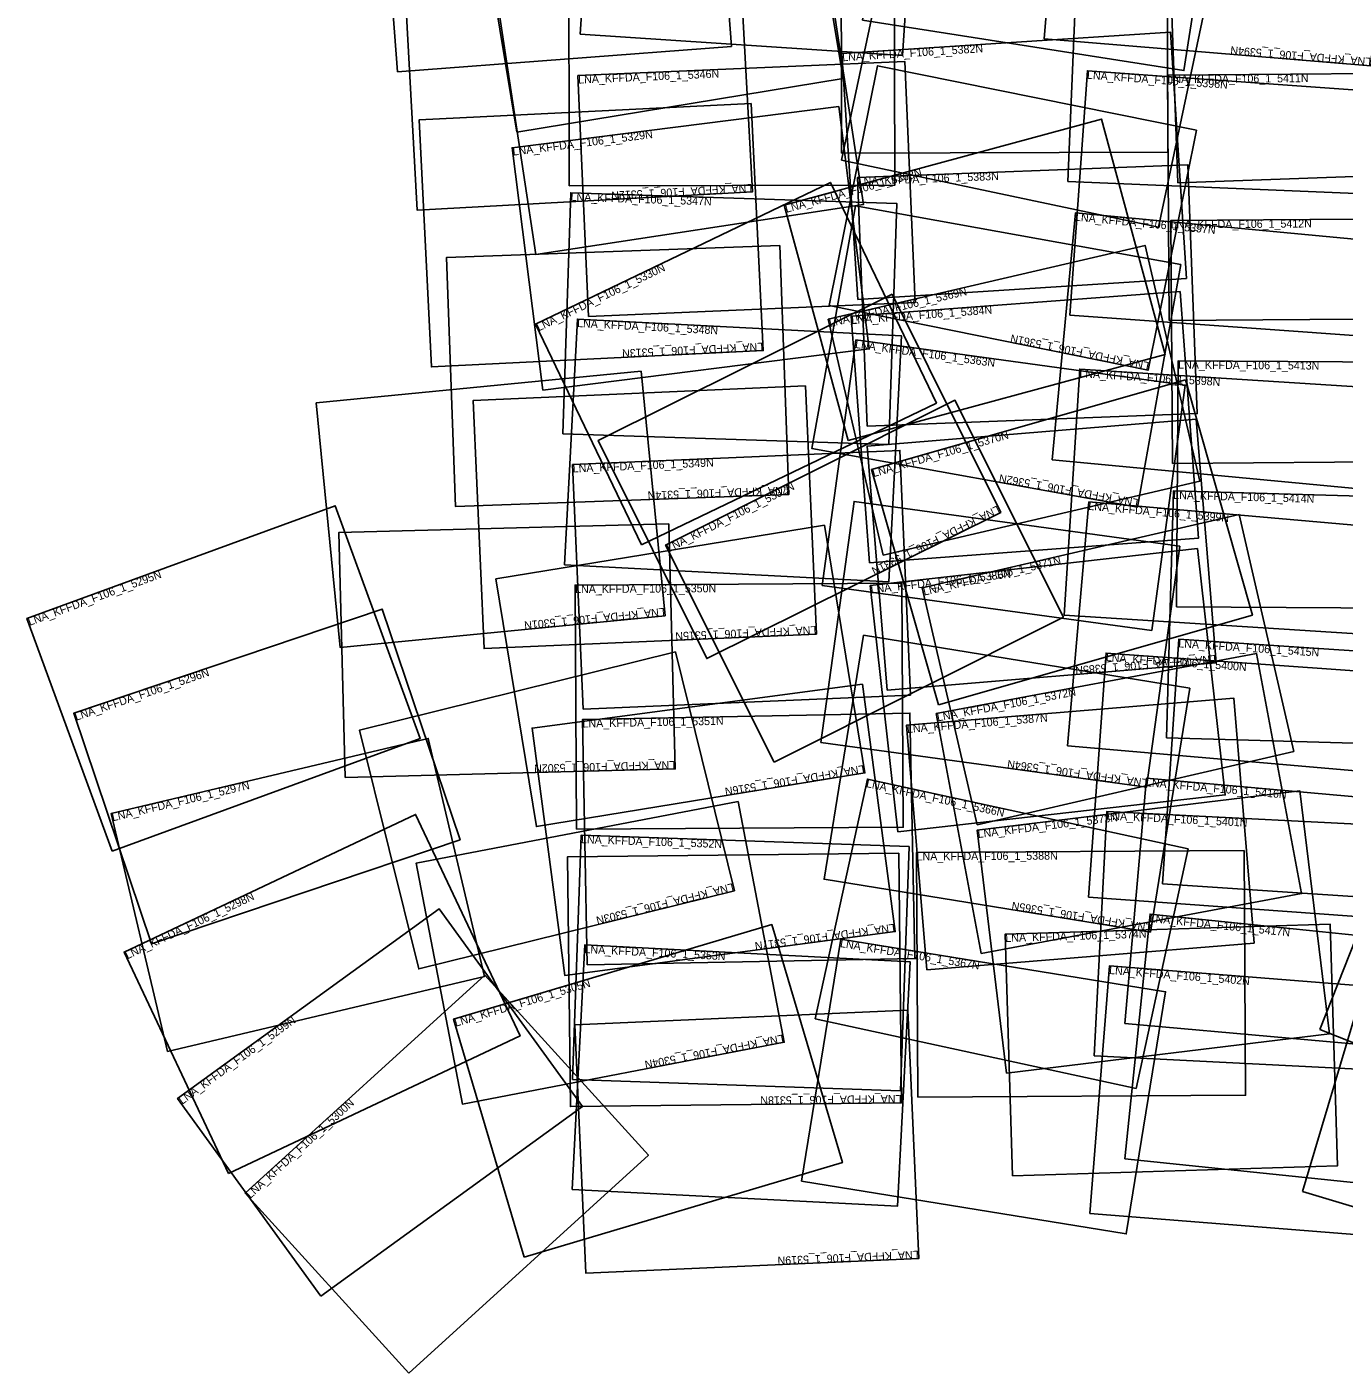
# Model space of a CAD drawing. Extents: x 657543 to 670640, y 269212 to 285302.
# Drawn here: x 657543 to 665799, y 270054 to 278492 of the extents above; entities that cross this region are included whole.
import ezdxf

# ---------------------------------------------------------------- set-up
doc = ezdxf.new("R2010")
doc.units = 0
doc.layers.add('Default', color=7, linetype='Continuous')

msp = doc.modelspace()

# ---------------------------------------------------------------- linework, layer by layer
at = {"layer": 'Default'}
for points in [[(662779.9, 278533.9), (663015.4, 280039.7), (665030.7, 279724.6), (664795.3, 278218.8)], [(659865, 278211.5), (659747.9, 279759.1), (661841.3, 279917.4), (661958.4, 278369.9)], [(661010.9, 278447.3), (661111, 279948.3), (663131.5, 279813.6), (663031.4, 278312.6)], [(666092.2, 279767.8), (665966.4, 278247.8), (663919.4, 278417.2), (664045.2, 279937.1)], [(660614.7, 277831.4), (660362.7, 279353.7), (662406.7, 279692), (662658.7, 278169.7)], [(662649.9, 277701.6), (662646.5, 279226.4), (664690.1, 279231), (664693.5, 277706.2)], [(662649.7, 277656.4), (662967.1, 279158.2), (664953.2, 278738.4), (664635.9, 277236.7)], [(664068.3, 277524), (664132.7, 279069.7), (666190.8, 278983.9), (666126.4, 277438.2)], [(664757.5, 277513.8), (664702.5, 279043.9), (666741.7, 279117.1), (666796.7, 277587)], [(662004.5, 279024.7), (662090.3, 277457.8), (659989.8, 277342.7), (659904, 278909.7)], [(660941.8, 277495.7), (660938.9, 279023.4), (662980, 279027.2), (662982.8, 277499.5)], [(660733.3, 277066.4), (660501.4, 278593.9), (662554.3, 278905.5), (662786.1, 277378)], [(662751.3, 276782.8), (662651.8, 278326.4), (664711.2, 278459), (664810.6, 276915.4)], [(661062.1, 276676.8), (660997, 278186.5), (663046.1, 278274.9), (663111.2, 276765.2)], [(664874.8, 277843.9), (664570.4, 276340.1), (662570.9, 276744.9), (662875.3, 278248.6)], [(664080.1, 276685.8), (664190, 278217.2), (666232.8, 278070.6), (666122.8, 276539.2)], [(664703.6, 276650.9), (664691.6, 278189.2), (666746.7, 278205.3), (666758.7, 276666.9)], [(662082.6, 278012.5), (662158.6, 276463.2), (660078.3, 276361.2), (660002.3, 277910.5)], [(660775.7, 276215.9), (660584.2, 277734.7), (662631.7, 277992.8), (662823.2, 276474)], [(662690.4, 275900.2), (662290.3, 277374.8), (664278, 277914.1), (664678, 276439.5)], [(662809.4, 275988.5), (662749.6, 277549), (664819.1, 277628.4), (664879, 276067.9)], [(661394.3, 275245.1), (660729.8, 276628.4), (662579.3, 277516.8), (663243.8, 276133.6)], [(660901.7, 275942.1), (660951.7, 277452.3), (662996.2, 277384.6), (662946.2, 275874.4)], [(664777, 277003.7), (664503.3, 275482.3), (662463.6, 275849.3), (662737.3, 277370.7)], [(663968.7, 275779.2), (664115.7, 277327.3), (666173.1, 277131.9), (666026.1, 275583.8)], [(664724.2, 275756.1), (664712.7, 277278.5), (666743.5, 277293.9), (666755.1, 275771.5)], [(662262.5, 277121.5), (662318.8, 275561.8), (660228.9, 275486.3), (660172.6, 277046)], [(662910.2, 275181.7), (662565.6, 276659.7), (664551.5, 277122.7), (664896.1, 275644.8)], [(662966.9, 276816.6), (663646.9, 275448.7), (661804.3, 274532.7), (661124.3, 275900.5)], [(662825.1, 275133.1), (662709, 276678.4), (664771, 276833.2), (664887, 275287.9)], [(660912.8, 275119.3), (660993.2, 276661), (663025.9, 276555.1), (662945.5, 275013.3)], [(662528.3, 274991.2), (662738.8, 276529.7), (664804.1, 276247.1), (664593.5, 274708.6)], [(664749.6, 274857.9), (664759.7, 276399.8), (666819.4, 276386.3), (666809.3, 274844.4)], [(661393.7, 276333.5), (661543.1, 274801), (659505.9, 274602.4), (659356.5, 276134.9)], [(663257.3, 274243.4), (662836.6, 275718), (664804.2, 276279.5), (665225, 274804.9)], [(664044, 274803.9), (664142.3, 276346.9), (666178.1, 276217.1), (666079.7, 274674.1)], [(662423.7, 276242.5), (662492, 274686.2), (660408.8, 274594.8), (660340.5, 276151.1)], [(662226.5, 273884.1), (661545.7, 275243.8), (663359.4, 276151.9), (664040.2, 274792.2)], [(664872.5, 276034.3), (664998.4, 274505.3), (662936, 274335.5), (662810.1, 275864.5)], [(661028.9, 274215), (660962.9, 275748.8), (663014.9, 275837.1), (663080.9, 274303.3)], [(664769, 275237.4), (664561.4, 273726.7), (662520.3, 274007.3), (662728, 275518)], [(664065.9, 273986.1), (664199.3, 275514.8), (666247.4, 275336.1), (666114.1, 273807.4)], [(664685.9, 274035.8), (664729.3, 275583.7), (666786.4, 275526), (666743, 273978.1)], [(658076.3, 273324.5), (657542.7, 274784.5), (659475, 275490.7), (660008.5, 274030.6)], [(663498.8, 273491.3), (663155.5, 274976), (665140.7, 275434.9), (665483.9, 273950.2)], [(661566.7, 275376.7), (661606.8, 273841.3), (659537.8, 273787.2), (659497.7, 275322.6)], [(662541.6, 275368.6), (662795.6, 273816), (660736.8, 273479.2), (660482.8, 275031.7)], [(663003, 273446.6), (662828.8, 274990), (664880.2, 275221.7), (665054.5, 273678.3)], [(660987.6, 273463.1), (660978.8, 274993.2), (663027.4, 275005), (663036.3, 273475)], [(658323.8, 272744.4), (657835.9, 274190.1), (659769.7, 274842.7), (660257.5, 273396.9)], [(664833.1, 274347.8), (664585.4, 272818.1), (662539.7, 273149.4), (662787.5, 274679.1)], [(664661.6, 273119.7), (664762.6, 274653.4), (666801.9, 274519), (666700.9, 272985.3)], [(661607.3, 274574.2), (661977.6, 273077.1), (659998.6, 272587.7), (659628.4, 274084.8)], [(663524.8, 272682.9), (663242.9, 274187.8), (665251.3, 274563.9), (665533.2, 273059.1)], [(664197.9, 273036.4), (664307.9, 274567.4), (666363, 274419.8), (666253, 272888.8)], [(662780.9, 274371.2), (662986.1, 272820.9), (660914.2, 272546.6), (660709, 274096.9)], [(663183, 272580.8), (663056.9, 274115.6), (665109.1, 274284.1), (665235.2, 272749.3)], [(661055, 272613.4), (661025, 274150.3), (663077.8, 274190.4), (663107.8, 272653.5)], [(658423.7, 272068.8), (658070.1, 273561), (660058.4, 274032.2), (660412, 272540)], [(662484.6, 272275.3), (662810.9, 273776.8), (664821.5, 273339.9), (664495.3, 271838.4)], [(664423.9, 272244.3), (664560.1, 273782.5), (666621.6, 273600), (666485.4, 272061.7)], [(663684.2, 271934.1), (663499.3, 273457.2), (665522.5, 273702.8), (665707.4, 272179.7)], [(662000.2, 273637.7), (662290, 272127.3), (660272.9, 271740.3), (659983.2, 273250.8)], [(664233.3, 272042.2), (664311.1, 273573.7), (666379, 273468.7), (666301.2, 271937.1)], [(665646.5, 272207.5), (666213.3, 273638.9), (668117.1, 272885), (667550.3, 271453.6)], [(658807.2, 271304.1), (658151.5, 272692.4), (659978.6, 273555.2), (660634.2, 272167)], [(660963.5, 271894.9), (661017.1, 273425.8), (663072.5, 273353.9), (663018.9, 271823)], [(663007.4, 273313.3), (663024.8, 271747.4), (660949.2, 271724.3), (660931.8, 273290.2)], [(663128.3, 271784), (663119.4, 273317.3), (665172.9, 273329.2), (665181.7, 271795.8)], [(659386.1, 270535.9), (658487, 271775.9), (660126.2, 272964.4), (661025.2, 271724.4)], [(664425.3, 271396.2), (664583.7, 272931.3), (666620.8, 272721.1), (666462.4, 271186.1)], [(660660.1, 270780.5), (660217, 272272.9), (662211.4, 272865.1), (662654.5, 271372.8)], [(663720.6, 271291), (663675.2, 272806), (665712.6, 272867), (665758, 271352.1)], [(660960.4, 271204.5), (661039.6, 272737.3), (663078.3, 272632), (662999.1, 271099.2)], [(662399, 271256.7), (662645.5, 272774.3), (664680, 272443.8), (664433.5, 270926.2)], [(665537.6, 271192), (665980.1, 272668.3), (667952.7, 272077.1), (667510.2, 270600.8)], [(664205.7, 271053.3), (664328.8, 272605.7), (666410, 272440.6), (666286.9, 270888.2)], [(659935.8, 270053.9), (658910.1, 271182.5), (660412.8, 272548.1), (661438.4, 271419.4)], [(663065.2, 272328.2), (663132.9, 270771.3), (661045.5, 270680.5), (660977.7, 272237.3)]]:
    msp.add_lwpolyline(points, close=True, dxfattribs=at)

# ---------------------------------------------------------------- texts
for s, rotation, p in [('LNA_KFFDA_F106_1_5382N', 3.68524, (662655, 278276.5)), ('LNA_KFFDA_F106_1_5394N', 175.26977, (665970.6, 278297.6)), ('LNA_KFFDA_F106_1_5346N', 2.46976, (660999.2, 278136.6)), ('LNA_KFFDA_F106_1_5396N', 355.89458, (664186.4, 278167.3)), ('LNA_KFFDA_F106_1_5411N', 0.44689, (664692, 278139.2)), ('LNA_KFFDA_F106_1_5329N', 7.18542, (660590.5, 277685.1)), ('LNA_KFFDA_F106_1_5368N', 15.1793, (662303.4, 277326.5)), ('LNA_KFFDA_F106_1_5383N', 2.19698, (662751.5, 277499)), ('LNA_KFFDA_F106_1_5347N', 358.10353, (660950.1, 277402.4)), ('LNA_KFFDA_F106_1_5312N', 183.13516, (662087.6, 277507.7)), ('LNA_KFFDA_F106_1_5397N', 354.57549, (664111, 277277.5)), ('LNA_KFFDA_F106_1_5412N', 0.43408, (664713.1, 277228.5)), ('LNA_KFFDA_F106_1_5330N', 25.65892, (660751.5, 276583.3)), ('LNA_KFFDA_F106_1_5369N', 13.12568, (662576.9, 276611)), ('LNA_KFFDA_F106_1_5384N', 4.29353, (662712.8, 276628.6)), ('LNA_KFFDA_F106_1_5348N', 357.01523, (660990.6, 276611.1)), ('LNA_KFFDA_F106_1_5313N', 182.80718, (662156.1, 276513.2)), ('LNA_KFFDA_F106_1_5363N', 352.20864, (662732, 276480.1)), ('LNA_KFFDA_F106_1_5361N', 168.55751, (664580.4, 276389.2)), ('LNA_KFFDA_F106_1_5413N', 359.62324, (664759.4, 276349.8)), ('LNA_KFFDA_F106_1_5398N', 356.35334, (664139.1, 276297)), ('LNA_KFFDA_F106_1_5370N', 15.92662, (662850.3, 275669.9)), ('LNA_KFFDA_F106_1_5349N', 2.464, (660965, 275698.9)), ('LNA_KFFDA_F106_1_5362N', 169.80023, (664512.1, 275531.6)), ('LNA_KFFDA_F106_1_5314N', 182.06919, (662317, 275611.7)), ('LNA_KFFDA_F106_1_5332N', 26.59702, (661568.1, 275199.1)), ('LNA_KFFDA_F106_1_5399N', 355.01374, (664194.9, 275465)), ('LNA_KFFDA_F106_1_5414N', 358.39276, (664727.9, 275533.7)), ('LNA_KFFDA_F106_1_5331N', 206.43386, (663624.7, 275493.5)), ('LNA_KFFDA_F106_1_5371N', 13.01673, (663166.8, 274927.2)), ('LNA_KFFDA_F106_1_5295N', 20.07392, (657559.9, 274737.6)), ('LNA_KFFDA_F106_1_5386N', 6.44268, (662834.4, 274940.4)), ('LNA_KFFDA_F106_1_5350N', 0.33171, (660979.1, 274943.2)), ('LNA_KFFDA_F106_1_5301N', 185.5672, (661538.2, 274850.8)), ('LNA_KFFDA_F106_1_5315N', 182.51146, (662489.8, 274736.2)), ('LNA_KFFDA_F106_1_5415N', 356.23112, (664759.3, 274603.5)), ('LNA_KFFDA_F106_1_5385N', 184.70689, (664994.3, 274555.1)), ('LNA_KFFDA_F106_1_5400N', 355.89317, (664304.3, 274517.5)), ('LNA_KFFDA_F106_1_5296N', 18.64697, (657851.9, 274142.8)), ('LNA_KFFDA_F106_1_5372N', 10.6089, (663252.1, 274138.6)), ('LNA_KFFDA_F106_1_5351N', 1.11858, (661026, 274100.3)), ('LNA_KFFDA_F106_1_5387N', 4.69444, (663061, 274065.7)), ('LNA_KFFDA_F106_1_5302N', 181.49582, (661605.5, 273891.2)), ('LNA_KFFDA_F106_1_5316N', 189.29117, (662787.6, 273865.3)), ('LNA_KFFDA_F106_1_5364N', 172.17169, (664568.2, 273776.3)), ('LNA_KFFDA_F106_1_5297N', 13.33153, (658081.6, 273512.4)), ('LNA_KFFDA_F106_1_5366N', 347.74181, (662800.3, 273727.9)), ('LNA_KFFDA_F106_1_5416N', 354.94, (664555.7, 273732.7)), ('LNA_KFFDA_F106_1_5401N', 357.09245, (664308.6, 273523.7)), ('LNA_KFFDA_F106_1_5373N', 6.92147, (663505.3, 273407.6)), ('LNA_KFFDA_F106_1_5352N', 357.99646, (661015.3, 273375.8)), ('LNA_KFFDA_F106_1_5388N', 0.33011, (663119.7, 273267.3)), ('LNA_KFFDA_F106_1_5298N', 25.28012, (658172.9, 272647.2)), ('LNA_KFFDA_F106_1_5303N', 193.89033, (661965.6, 273125.6)), ('LNA_KFFDA_F106_1_5365N', 170.80004, (664593.4, 272867.4)), ('LNA_KFFDA_F106_1_5417N', 354.10966, (664578.6, 272881.6)), ('LNA_KFFDA_F106_1_5317N', 187.54095, (662979.6, 272870.4)), ('LNA_KFFDA_F106_1_5374N', 1.71673, (663676.7, 272756)), ('LNA_KFFDA_F106_1_5353N', 357.04364, (661037, 272687.3)), ('LNA_KFFDA_F106_1_5367N', 350.77384, (662637.5, 272724.9)), ('LNA_KFFDA_F106_1_5402N', 355.46415, (664324.9, 272555.8)), ('LNA_KFFDA_F106_1_5305N', 16.53815, (660231.2, 272225)), ('LNA_KFFDA_F106_1_5299N', 35.94379, (658516.4, 271735.4)), ('LNA_KFFDA_F106_1_5304N', 190.8604, (662280.5, 272176.4)), ('LNA_KFFDA_F106_1_5318N', 180.6379, (663024.3, 271797.4)), ('LNA_KFFDA_F106_1_5300N', 42.26286, (658943.7, 271145.5)), ('LNA_KFFDA_F106_1_5319N', 182.49141, (663130.7, 270821.2))]:
    msp.add_text(s, height=50, rotation=rotation, dxfattribs=at).set_placement(p)

doc.saveas('drawing.dxf')
